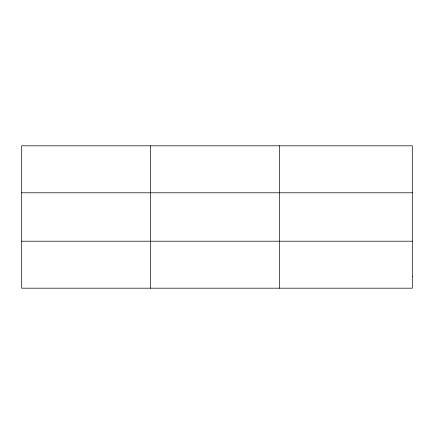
<?xml version="1.0" encoding="UTF-8"?>
<svg xmlns="http://www.w3.org/2000/svg" width="434" height="434" viewBox="0 0 434 434"><rect width="100%" height="100%" fill="white"/><g stroke="black" fill="none" stroke-linecap="round" stroke-linejoin="round"><path stroke-width="0.65" d="M150.598 288.187L150.598 145.813M279.496 288.187L279.496 145.813M21.7 192.794L412.3 192.794M21.7 241.206L412.3 241.206M412.3 276.442L412.3 288.187L21.7 288.187L21.7 145.813L412.3 145.813L412.3 276.442"/></g></svg>
